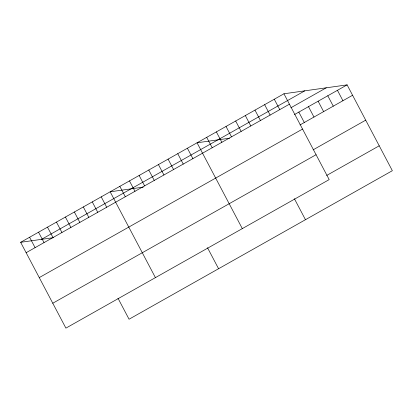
<?xml version="1.0" encoding="UTF-8"?>
<svg xmlns="http://www.w3.org/2000/svg" width="413" height="413" viewBox="0 0 413 413"><rect width="100%" height="100%" fill="white"/><g stroke="black" fill="none" stroke-linecap="round" stroke-linejoin="round"><path stroke-width="0.62" d="M283.943 93.777L329.192 179.603L65.899 328.129L20.65 242.302L283.943 93.777L347.101 84.871L392.35 170.698L129.057 319.223L117.973 298.201M41.491 239.359L304.784 90.839M26.133 252.704L289.425 104.179M290.86 107.778L326.255 87.814M294.536 114.525L347.101 84.871M300.024 124.927L352.583 95.274M39.256 277.593L302.548 129.073M313.147 149.816L365.706 120.168M52.776 303.235L316.069 154.715M326.668 175.458L379.227 145.81M229.556 138.205L197.058 142.79L242.307 228.616M143.28 187.135L110.168 191.802L155.422 277.629M20.65 242.302L53.762 237.63M337.447 90.318L342.929 100.72M327.788 95.764L333.276 106.167M318.134 101.211L323.622 111.613M308.48 106.657L313.968 117.06M298.826 112.104L304.314 122.506M274.289 99.223L279.771 109.626M264.635 104.67L270.117 115.072M254.981 110.116L260.464 120.519M294.381 198.694L305.465 219.711M245.327 115.563L250.81 125.965M235.673 121.009L241.156 131.411M226.019 126.45L231.502 136.853M216.366 131.897L221.848 142.299M206.712 137.343L212.194 147.746M187.404 148.236L192.886 158.638M177.75 153.682L183.233 164.085M168.096 159.129L173.579 169.531M207.496 247.707L218.575 268.724M158.442 164.575L163.925 174.978M148.783 170.017L154.271 180.419M139.129 175.463L144.617 185.865M129.476 180.909L134.963 191.312M119.822 186.356L125.309 196.758M101.216 196.851L106.704 207.254M92.264 201.9L97.752 212.303M83.312 206.949L88.8 217.352M74.361 212.003L79.848 222.406M65.409 217.052L70.897 227.455M56.457 222.101L61.945 232.504M47.505 227.15L52.993 237.552M38.554 232.199L44.036 242.601M29.602 237.248L35.084 247.65"/></g></svg>
